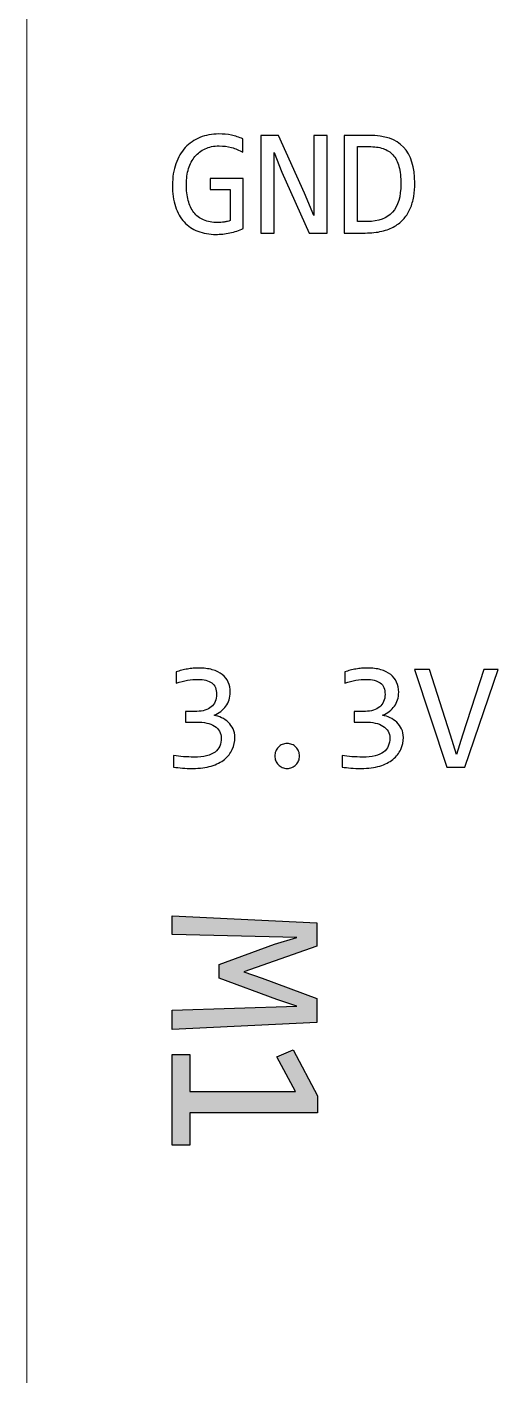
# Model space of a CAD drawing. Header units: centimetres. Extents: x 102.9 to 107.9, y 82.26 to 89.76.
# Drawn here: x 102.896 to 103.547, y 84.121 to 85.985 of the extents above; entities that cross this region are included whole.
import ezdxf

# ---------------------------------------------------------------- set-up
doc = ezdxf.new("R2010")
doc.units = ezdxf.units.CM
doc.header["$MEASUREMENT"] = 0
doc.layers.add('Layer 1', color=7, linetype='Continuous')

msp = doc.modelspace()

# ---------------------------------------------------------------- hatches: boundary and pattern name
at = {"layer": 'Layer 1', "true_color": 0x000000}
h = msp.add_hatch(color=18, dxfattribs=at)
edge = h.paths.add_edge_path()
edge.add_spline(control_points=[(103.29674, 84.60832), (103.29674, 84.60832), (103.29674, 84.64153), (103.29674, 84.64153), (103.29674, 84.64153), (103.22145, 84.66984), (103.22145, 84.66984), (103.22145, 84.66984), (103.19605, 84.67825), (103.19605, 84.67825), (103.19605, 84.67825), (103.29674, 84.71391), (103.29674, 84.71391), (103.29674, 84.71391), (103.29674, 84.7462), (103.29674, 84.7462), (103.29674, 84.7462), (103.09674, 84.75599), (103.09674, 84.75599), (103.09674, 84.75599), (103.09674, 84.73028), (103.09674, 84.73028), (103.09674, 84.73028), (103.26935, 84.72615), (103.26935, 84.72615), (103.26935, 84.72615), (103.23844, 84.71682), (103.23844, 84.71682), (103.23844, 84.71682), (103.16193, 84.68866), (103.16193, 84.68866), (103.16193, 84.68866), (103.16193, 84.66984), (103.16193, 84.66984), (103.16193, 84.66984), (103.2415, 84.64031), (103.2415, 84.64031), (103.2415, 84.64031), (103.26935, 84.63097), (103.26935, 84.63097), (103.26935, 84.63097), (103.09674, 84.62531), (103.09674, 84.62531), (103.09674, 84.62531), (103.09674, 84.59868), (103.09674, 84.59868), (103.09674, 84.59868), (103.29674, 84.60832), (103.29674, 84.60832)], knot_values=[0, 0, 0, 0, 0.0625, 0.0625, 0.0625, 0.125, 0.125, 0.125, 0.1875, 0.1875, 0.1875, 0.25, 0.25, 0.25, 0.3125, 0.3125, 0.3125, 0.375, 0.375, 0.375, 0.4375, 0.4375, 0.4375, 0.5, 0.5, 0.5, 0.5625, 0.5625, 0.5625, 0.625, 0.625, 0.625, 0.6875, 0.6875, 0.6875, 0.75, 0.75, 0.75, 0.8125, 0.8125, 0.8125, 0.875, 0.875, 0.875, 0.9375, 0.9375, 0.9375, 1, 1, 1, 1], degree=3, periodic=1)
h = msp.add_hatch(color=18, dxfattribs=at)
edge = h.paths.add_edge_path()
edge.add_spline(control_points=[(103.12153, 84.43862), (103.12153, 84.43862), (103.12153, 84.4833), (103.12153, 84.4833), (103.12153, 84.4833), (103.29766, 84.4833), (103.29766, 84.4833), (103.29766, 84.4833), (103.29766, 84.50687), (103.29766, 84.50687), (103.29766, 84.50687), (103.26415, 84.57053), (103.26415, 84.57053), (103.26415, 84.57053), (103.2415, 84.56073), (103.2415, 84.56073), (103.2415, 84.56073), (103.26751, 84.51284), (103.26751, 84.51284), (103.26751, 84.51284), (103.12153, 84.51284), (103.12153, 84.51284), (103.12153, 84.51284), (103.12153, 84.56425), (103.12153, 84.56425), (103.12153, 84.56425), (103.09674, 84.56425), (103.09674, 84.56425), (103.09674, 84.56425), (103.09674, 84.43862), (103.09674, 84.43862), (103.09674, 84.43862), (103.12153, 84.43862), (103.12153, 84.43862)], knot_values=[0, 0, 0, 0, 0.0909091, 0.0909091, 0.0909091, 0.1818182, 0.1818182, 0.1818182, 0.2727273, 0.2727273, 0.2727273, 0.3636364, 0.3636364, 0.3636364, 0.4545455, 0.4545455, 0.4545455, 0.5454545, 0.5454545, 0.5454545, 0.6363636, 0.6363636, 0.6363636, 0.7272727, 0.7272727, 0.7272727, 0.8181818, 0.8181818, 0.8181818, 0.9090909, 0.9090909, 0.9090909, 1, 1, 1, 1], degree=3, periodic=1)

# ---------------------------------------------------------------- linework, layer by layer
at = {"layer": 'Layer 1', "color": 5, "lineweight": 9}
msp.add_open_spline([(102.89634, 89.75634), (102.89634, 89.75634), (102.89634, 82.25634), (102.89634, 82.25634)], degree=3, dxfattribs=at)
at = {"layer": 'Layer 1'}
for points, knots in [([(103.19447, 85.81228), (103.18946, 85.81496), (103.18427, 85.81705), (103.17898, 85.81853), (103.17366, 85.82001), (103.16787, 85.82075), (103.16163, 85.82075), (103.15446, 85.82075), (103.14808, 85.81948), (103.1425, 85.81694), (103.13693, 85.81436), (103.13224, 85.81077), (103.12839, 85.80611), (103.12458, 85.80149), (103.12166, 85.79588), (103.11961, 85.78932), (103.1176, 85.78279), (103.11658, 85.77556), (103.11658, 85.76762), (103.11658, 85.75937), (103.11739, 85.75196), (103.11904, 85.7454), (103.1207, 85.73887), (103.12328, 85.7333), (103.12681, 85.72874), (103.1303, 85.72423), (103.13481, 85.72074), (103.14028, 85.71834), (103.14575, 85.7159), (103.15231, 85.7147), (103.15997, 85.7147), (103.16127, 85.7147), (103.16268, 85.71477), (103.1642, 85.71492), (103.16572, 85.71506), (103.16724, 85.71523), (103.16875, 85.71548), (103.17027, 85.71573), (103.17172, 85.71601), (103.17313, 85.71636), (103.17454, 85.71671), (103.17581, 85.71707), (103.1769, 85.71749), (103.1769, 85.71749), (103.1769, 85.76042), (103.1769, 85.76042), (103.1769, 85.76042), (103.14931, 85.76042), (103.14931, 85.76042), (103.14931, 85.76042), (103.14931, 85.77566), (103.14931, 85.77566), (103.14931, 85.77566), (103.1951, 85.77566), (103.1951, 85.77566), (103.1951, 85.77566), (103.1951, 85.70659), (103.1951, 85.70659), (103.19228, 85.70525), (103.18928, 85.70408), (103.18618, 85.70306), (103.18304, 85.70204), (103.17983, 85.70116), (103.17655, 85.70049), (103.17327, 85.69978), (103.17002, 85.69925), (103.16678, 85.69893), (103.16353, 85.69858), (103.16039, 85.6984), (103.15739, 85.6984), (103.14815, 85.6984), (103.13982, 85.69985), (103.13242, 85.70274), (103.12501, 85.70564), (103.11869, 85.70994), (103.11351, 85.71562), (103.10829, 85.7213), (103.1043, 85.72839), (103.10151, 85.73686), (103.09872, 85.74536), (103.09731, 85.75517), (103.09731, 85.76635), (103.09731, 85.77743), (103.09887, 85.78738), (103.10197, 85.79616), (103.10507, 85.80495), (103.10941, 85.81239), (103.11506, 85.81849), (103.12067, 85.8246), (103.12741, 85.82925), (103.13531, 85.83246), (103.14318, 85.83567), (103.15189, 85.83726), (103.16141, 85.83726), (103.16745, 85.83726), (103.17323, 85.83673), (103.1787, 85.83564), (103.1842, 85.83458), (103.18943, 85.83285), (103.19447, 85.83049), (103.19447, 85.83049), (103.19447, 85.81228), (103.19447, 85.81228)], [0, 0, 0, 0, 0.0294118, 0.0294118, 0.0294118, 0.0588235, 0.0588235, 0.0588235, 0.0882353, 0.0882353, 0.0882353, 0.1176471, 0.1176471, 0.1176471, 0.1470588, 0.1470588, 0.1470588, 0.1764706, 0.1764706, 0.1764706, 0.2058824, 0.2058824, 0.2058824, 0.2352941, 0.2352941, 0.2352941, 0.2647059, 0.2647059, 0.2647059, 0.2941176, 0.2941176, 0.2941176, 0.3235294, 0.3235294, 0.3235294, 0.3529412, 0.3529412, 0.3529412, 0.3823529, 0.3823529, 0.3823529, 0.4117647, 0.4117647, 0.4117647, 0.4411765, 0.4411765, 0.4411765, 0.4705882, 0.4705882, 0.4705882, 0.5, 0.5, 0.5, 0.5294118, 0.5294118, 0.5294118, 0.5588235, 0.5588235, 0.5588235, 0.5882353, 0.5882353, 0.5882353, 0.6176471, 0.6176471, 0.6176471, 0.6470588, 0.6470588, 0.6470588, 0.6764706, 0.6764706, 0.6764706, 0.7058824, 0.7058824, 0.7058824, 0.7352941, 0.7352941, 0.7352941, 0.7647059, 0.7647059, 0.7647059, 0.7941176, 0.7941176, 0.7941176, 0.8235294, 0.8235294, 0.8235294, 0.8529412, 0.8529412, 0.8529412, 0.8823529, 0.8823529, 0.8823529, 0.9117647, 0.9117647, 0.9117647, 0.9411765, 0.9411765, 0.9411765, 0.9705882, 0.9705882, 0.9705882, 1, 1, 1, 1]), ([(103.31106, 85.70031), (103.31106, 85.70031), (103.28612, 85.70031), (103.28612, 85.70031), (103.28612, 85.70031), (103.24848, 85.78455), (103.24848, 85.78455), (103.24848, 85.78455), (103.23761, 85.81165), (103.23761, 85.81165), (103.23761, 85.81165), (103.23761, 85.74353), (103.23761, 85.74353), (103.23761, 85.74353), (103.23761, 85.70031), (103.23761, 85.70031), (103.23761, 85.70031), (103.2192, 85.70031), (103.2192, 85.70031), (103.2192, 85.70031), (103.2192, 85.83536), (103.2192, 85.83536), (103.2192, 85.83536), (103.24382, 85.83536), (103.24382, 85.83536), (103.24382, 85.83536), (103.2797, 85.75556), (103.2797, 85.75556), (103.2797, 85.75556), (103.29265, 85.72465), (103.29265, 85.72465), (103.29265, 85.72465), (103.29265, 85.79701), (103.29265, 85.79701), (103.29265, 85.79701), (103.29265, 85.83536), (103.29265, 85.83536), (103.29265, 85.83536), (103.31106, 85.83536), (103.31106, 85.83536), (103.31106, 85.83536), (103.31106, 85.70031), (103.31106, 85.70031)], [0, 0, 0, 0, 0.0714286, 0.0714286, 0.0714286, 0.1428571, 0.1428571, 0.1428571, 0.2142857, 0.2142857, 0.2142857, 0.2857143, 0.2857143, 0.2857143, 0.3571429, 0.3571429, 0.3571429, 0.4285714, 0.4285714, 0.4285714, 0.5, 0.5, 0.5, 0.5714286, 0.5714286, 0.5714286, 0.6428571, 0.6428571, 0.6428571, 0.7142857, 0.7142857, 0.7142857, 0.7857143, 0.7857143, 0.7857143, 0.8571429, 0.8571429, 0.8571429, 0.9285714, 0.9285714, 0.9285714, 1, 1, 1, 1]), ([(103.4321, 85.76931), (103.4321, 85.76286), (103.4316, 85.75665), (103.43062, 85.75072), (103.42959, 85.7448), (103.42801, 85.73929), (103.42578, 85.73421), (103.4236, 85.7291), (103.42074, 85.72448), (103.41721, 85.72031), (103.41368, 85.71615), (103.40938, 85.71259), (103.4043, 85.70962), (103.39918, 85.70666), (103.39326, 85.70437), (103.38652, 85.70274), (103.37975, 85.70112), (103.37209, 85.70031), (103.36345, 85.70031), (103.36345, 85.70031), (103.33452, 85.70031), (103.33452, 85.70031), (103.33452, 85.70031), (103.33452, 85.83536), (103.33452, 85.83536), (103.33452, 85.83536), (103.36934, 85.83536), (103.36934, 85.83536), (103.39043, 85.83536), (103.40617, 85.82992), (103.41654, 85.81909), (103.42691, 85.80823), (103.4321, 85.79165), (103.4321, 85.76931)], [0, 0, 0, 0, 0.0909091, 0.0909091, 0.0909091, 0.1818182, 0.1818182, 0.1818182, 0.2727273, 0.2727273, 0.2727273, 0.3636364, 0.3636364, 0.3636364, 0.4545455, 0.4545455, 0.4545455, 0.5454545, 0.5454545, 0.5454545, 0.6363636, 0.6363636, 0.6363636, 0.7272727, 0.7272727, 0.7272727, 0.8181818, 0.8181818, 0.8181818, 0.9090909, 0.9090909, 0.9090909, 1, 1, 1, 1]), ([(103.41284, 85.76801), (103.41284, 85.77757), (103.41195, 85.78568), (103.41016, 85.79228), (103.40836, 85.79891), (103.40564, 85.80424), (103.40197, 85.80833), (103.3983, 85.81239), (103.39372, 85.81535), (103.38821, 85.81715), (103.38271, 85.81899), (103.37622, 85.8199), (103.36877, 85.8199), (103.36877, 85.8199), (103.35293, 85.8199), (103.35293, 85.8199), (103.35293, 85.8199), (103.35293, 85.71619), (103.35293, 85.71619), (103.35293, 85.71619), (103.36669, 85.71619), (103.36669, 85.71619), (103.39746, 85.71619), (103.41284, 85.73347), (103.41284, 85.76801)], [0, 0, 0, 0, 0.125, 0.125, 0.125, 0.25, 0.25, 0.25, 0.375, 0.375, 0.375, 0.5, 0.5, 0.5, 0.625, 0.625, 0.625, 0.75, 0.75, 0.75, 0.875, 0.875, 0.875, 1, 1, 1, 1]), ([(103.18364, 85.00272), (103.18364, 84.99679), (103.18244, 84.99122), (103.18001, 84.98603), (103.17761, 84.98081), (103.17401, 84.97626), (103.16918, 84.97234), (103.16434, 84.96846), (103.15828, 84.96539), (103.15097, 84.96314), (103.14367, 84.96091), (103.13517, 84.95978), (103.12543, 84.95978), (103.12007, 84.95978), (103.11524, 84.95996), (103.11097, 84.96031), (103.1067, 84.96067), (103.10271, 84.96113), (103.09897, 84.96169), (103.09897, 84.96169), (103.09897, 84.97778), (103.09897, 84.97778), (103.10324, 84.97704), (103.10776, 84.97647), (103.11252, 84.97605), (103.11725, 84.97566), (103.12212, 84.97545), (103.12709, 84.97545), (103.13383, 84.97545), (103.13961, 84.97605), (103.14438, 84.97725), (103.14917, 84.97845), (103.15309, 84.98021), (103.15612, 84.98247), (103.15916, 84.98476), (103.16135, 84.98751), (103.16272, 84.99076), (103.1641, 84.99397), (103.1648, 84.99764), (103.1648, 85.0017), (103.1648, 85.00544), (103.16399, 85.00865), (103.16233, 85.0114), (103.16068, 85.01418), (103.15835, 85.01648), (103.15535, 85.01835), (103.15235, 85.02022), (103.14875, 85.02159), (103.14459, 85.02251), (103.14043, 85.02346), (103.13584, 85.02392), (103.1309, 85.02392), (103.1309, 85.02392), (103.11548, 85.02392), (103.11548, 85.02392), (103.11548, 85.02392), (103.11548, 85.03874), (103.11548, 85.03874), (103.11548, 85.03874), (103.13111, 85.03874), (103.13111, 85.03874), (103.1352, 85.03874), (103.13891, 85.03927), (103.14226, 85.04033), (103.14561, 85.04142), (103.14847, 85.04294), (103.15083, 85.04491), (103.15323, 85.04692), (103.15507, 85.04939), (103.15634, 85.05228), (103.15761, 85.05521), (103.15824, 85.05853), (103.15824, 85.06223), (103.15824, 85.06947), (103.15602, 85.07472), (103.15161, 85.07804), (103.1472, 85.08132), (103.14071, 85.08298), (103.13217, 85.08298), (103.12762, 85.08298), (103.12293, 85.08255), (103.11809, 85.08167), (103.11326, 85.08079), (103.10808, 85.07945), (103.10257, 85.07769), (103.10257, 85.07769), (103.10257, 85.09335), (103.10257, 85.09335), (103.1049, 85.0942), (103.10741, 85.09494), (103.11005, 85.09557), (103.11273, 85.09624), (103.11538, 85.09681), (103.11802, 85.09723), (103.12067, 85.09769), (103.12332, 85.09804), (103.12593, 85.09829), (103.12854, 85.09853), (103.13108, 85.09864), (103.13348, 85.09864), (103.14064, 85.09864), (103.14695, 85.09786), (103.15238, 85.09631), (103.15782, 85.09476), (103.16237, 85.09254), (103.16604, 85.08964), (103.16967, 85.08675), (103.17242, 85.08326), (103.17429, 85.07913), (103.17616, 85.07497), (103.17708, 85.07035), (103.17708, 85.06516), (103.17708, 85.05747), (103.1751, 85.05098), (103.17115, 85.04576), (103.16717, 85.0405), (103.16177, 85.03634), (103.15485, 85.03323), (103.15838, 85.03271), (103.16184, 85.03158), (103.16526, 85.02995), (103.16868, 85.0283), (103.17175, 85.02614), (103.17447, 85.02357), (103.17722, 85.02099), (103.17941, 85.01792), (103.1811, 85.01443), (103.18279, 85.0109), (103.18364, 85.00699), (103.18364, 85.00272)], [0, 0, 0, 0, 0.0232558, 0.0232558, 0.0232558, 0.0465116, 0.0465116, 0.0465116, 0.0697674, 0.0697674, 0.0697674, 0.0930233, 0.0930233, 0.0930233, 0.1162791, 0.1162791, 0.1162791, 0.1395349, 0.1395349, 0.1395349, 0.1627907, 0.1627907, 0.1627907, 0.1860465, 0.1860465, 0.1860465, 0.2093023, 0.2093023, 0.2093023, 0.2325581, 0.2325581, 0.2325581, 0.255814, 0.255814, 0.255814, 0.2790698, 0.2790698, 0.2790698, 0.3023256, 0.3023256, 0.3023256, 0.3255814, 0.3255814, 0.3255814, 0.3488372, 0.3488372, 0.3488372, 0.372093, 0.372093, 0.372093, 0.3953488, 0.3953488, 0.3953488, 0.4186047, 0.4186047, 0.4186047, 0.4418605, 0.4418605, 0.4418605, 0.4651163, 0.4651163, 0.4651163, 0.4883721, 0.4883721, 0.4883721, 0.5116279, 0.5116279, 0.5116279, 0.5348837, 0.5348837, 0.5348837, 0.5581395, 0.5581395, 0.5581395, 0.5813953, 0.5813953, 0.5813953, 0.6046512, 0.6046512, 0.6046512, 0.627907, 0.627907, 0.627907, 0.6511628, 0.6511628, 0.6511628, 0.6744186, 0.6744186, 0.6744186, 0.6976744, 0.6976744, 0.6976744, 0.7209302, 0.7209302, 0.7209302, 0.744186, 0.744186, 0.744186, 0.7674419, 0.7674419, 0.7674419, 0.7906977, 0.7906977, 0.7906977, 0.8139535, 0.8139535, 0.8139535, 0.8372093, 0.8372093, 0.8372093, 0.8604651, 0.8604651, 0.8604651, 0.8837209, 0.8837209, 0.8837209, 0.9069767, 0.9069767, 0.9069767, 0.9302326, 0.9302326, 0.9302326, 0.9534884, 0.9534884, 0.9534884, 0.9767442, 0.9767442, 0.9767442, 1, 1, 1, 1]), ([(103.4164, 85.00272), (103.4164, 84.99679), (103.4152, 84.99122), (103.41277, 84.98603), (103.41037, 84.98081), (103.40677, 84.97626), (103.40194, 84.97234), (103.3971, 84.96846), (103.39104, 84.96539), (103.38373, 84.96314), (103.37643, 84.96091), (103.36793, 84.95978), (103.35819, 84.95978), (103.35283, 84.95978), (103.348, 84.95996), (103.34373, 84.96031), (103.33946, 84.96067), (103.33547, 84.96113), (103.33173, 84.96169), (103.33173, 84.96169), (103.33173, 84.97778), (103.33173, 84.97778), (103.336, 84.97704), (103.34052, 84.97647), (103.34528, 84.97605), (103.35001, 84.97566), (103.35488, 84.97545), (103.35985, 84.97545), (103.36659, 84.97545), (103.37237, 84.97605), (103.37714, 84.97725), (103.38193, 84.97845), (103.38585, 84.98021), (103.38888, 84.98247), (103.39192, 84.98476), (103.39411, 84.98751), (103.39548, 84.99076), (103.39686, 84.99397), (103.39756, 84.99764), (103.39756, 85.0017), (103.39756, 85.00544), (103.39675, 85.00865), (103.39509, 85.0114), (103.39344, 85.01418), (103.39111, 85.01648), (103.38811, 85.01835), (103.38511, 85.02022), (103.38151, 85.02159), (103.37735, 85.02251), (103.37319, 85.02346), (103.3686, 85.02392), (103.36366, 85.02392), (103.36366, 85.02392), (103.34824, 85.02392), (103.34824, 85.02392), (103.34824, 85.02392), (103.34824, 85.03874), (103.34824, 85.03874), (103.34824, 85.03874), (103.36387, 85.03874), (103.36387, 85.03874), (103.36796, 85.03874), (103.37167, 85.03927), (103.37502, 85.04033), (103.37837, 85.04142), (103.38123, 85.04294), (103.38359, 85.04491), (103.38599, 85.04692), (103.38783, 85.04939), (103.3891, 85.05228), (103.39037, 85.05521), (103.391, 85.05853), (103.391, 85.06223), (103.391, 85.06947), (103.38878, 85.07472), (103.38437, 85.07804), (103.37996, 85.08132), (103.37347, 85.08298), (103.36493, 85.08298), (103.36038, 85.08298), (103.35569, 85.08255), (103.35085, 85.08167), (103.34602, 85.08079), (103.34084, 85.07945), (103.33533, 85.07769), (103.33533, 85.07769), (103.33533, 85.09335), (103.33533, 85.09335), (103.33766, 85.0942), (103.34017, 85.09494), (103.34281, 85.09557), (103.34549, 85.09624), (103.34814, 85.09681), (103.35078, 85.09723), (103.35343, 85.09769), (103.35608, 85.09804), (103.35869, 85.09829), (103.3613, 85.09853), (103.36384, 85.09864), (103.36624, 85.09864), (103.3734, 85.09864), (103.37971, 85.09786), (103.38514, 85.09631), (103.39058, 85.09476), (103.39513, 85.09254), (103.3988, 85.08964), (103.40243, 85.08675), (103.40518, 85.08326), (103.40705, 85.07913), (103.40892, 85.07497), (103.40984, 85.07035), (103.40984, 85.06516), (103.40984, 85.05747), (103.40786, 85.05098), (103.40391, 85.04576), (103.39993, 85.0405), (103.39453, 85.03634), (103.38761, 85.03323), (103.39114, 85.03271), (103.3946, 85.03158), (103.39802, 85.02995), (103.40144, 85.0283), (103.40451, 85.02614), (103.40723, 85.02357), (103.40998, 85.02099), (103.41217, 85.01792), (103.41386, 85.01443), (103.41555, 85.0109), (103.4164, 85.00699), (103.4164, 85.00272)], [0, 0, 0, 0, 0.0232558, 0.0232558, 0.0232558, 0.0465116, 0.0465116, 0.0465116, 0.0697674, 0.0697674, 0.0697674, 0.0930233, 0.0930233, 0.0930233, 0.1162791, 0.1162791, 0.1162791, 0.1395349, 0.1395349, 0.1395349, 0.1627907, 0.1627907, 0.1627907, 0.1860465, 0.1860465, 0.1860465, 0.2093023, 0.2093023, 0.2093023, 0.2325581, 0.2325581, 0.2325581, 0.255814, 0.255814, 0.255814, 0.2790698, 0.2790698, 0.2790698, 0.3023256, 0.3023256, 0.3023256, 0.3255814, 0.3255814, 0.3255814, 0.3488372, 0.3488372, 0.3488372, 0.372093, 0.372093, 0.372093, 0.3953488, 0.3953488, 0.3953488, 0.4186047, 0.4186047, 0.4186047, 0.4418605, 0.4418605, 0.4418605, 0.4651163, 0.4651163, 0.4651163, 0.4883721, 0.4883721, 0.4883721, 0.5116279, 0.5116279, 0.5116279, 0.5348837, 0.5348837, 0.5348837, 0.5581395, 0.5581395, 0.5581395, 0.5813953, 0.5813953, 0.5813953, 0.6046512, 0.6046512, 0.6046512, 0.627907, 0.627907, 0.627907, 0.6511628, 0.6511628, 0.6511628, 0.6744186, 0.6744186, 0.6744186, 0.6976744, 0.6976744, 0.6976744, 0.7209302, 0.7209302, 0.7209302, 0.744186, 0.744186, 0.744186, 0.7674419, 0.7674419, 0.7674419, 0.7906977, 0.7906977, 0.7906977, 0.8139535, 0.8139535, 0.8139535, 0.8372093, 0.8372093, 0.8372093, 0.8604651, 0.8604651, 0.8604651, 0.8837209, 0.8837209, 0.8837209, 0.9069767, 0.9069767, 0.9069767, 0.9302326, 0.9302326, 0.9302326, 0.9534884, 0.9534884, 0.9534884, 0.9767442, 0.9767442, 0.9767442, 1, 1, 1, 1]), ([(103.54707, 85.09674), (103.54707, 85.09674), (103.50117, 84.96169), (103.50117, 84.96169), (103.50117, 84.96169), (103.47637, 84.96169), (103.47637, 84.96169), (103.47637, 84.96169), (103.4315, 85.09674), (103.4315, 85.09674), (103.4315, 85.09674), (103.45228, 85.09674), (103.45228, 85.09674), (103.45228, 85.09674), (103.48145, 85.00572), (103.48145, 85.00572), (103.48145, 85.00572), (103.48971, 84.97905), (103.48971, 84.97905), (103.48971, 84.97905), (103.49817, 85.00572), (103.49817, 85.00572), (103.49817, 85.00572), (103.52742, 85.09674), (103.52742, 85.09674), (103.52742, 85.09674), (103.54707, 85.09674), (103.54707, 85.09674)], [0, 0, 0, 0, 0.1111111, 0.1111111, 0.1111111, 0.2222222, 0.2222222, 0.2222222, 0.3333333, 0.3333333, 0.3333333, 0.4444444, 0.4444444, 0.4444444, 0.5555556, 0.5555556, 0.5555556, 0.6666667, 0.6666667, 0.6666667, 0.7777778, 0.7777778, 0.7777778, 0.8888889, 0.8888889, 0.8888889, 1, 1, 1, 1]), ([(103.25578, 84.99429), (103.25811, 84.99429), (103.26033, 84.99383), (103.26245, 84.99295), (103.26453, 84.99203), (103.26637, 84.99079), (103.26792, 84.98921), (103.26947, 84.98762), (103.27071, 84.98579), (103.27159, 84.98367), (103.27247, 84.98155), (103.27293, 84.97929), (103.27293, 84.97689), (103.27293, 84.97453), (103.27247, 84.97231), (103.27159, 84.97026), (103.27071, 84.96818), (103.26947, 84.96635), (103.26792, 84.96479), (103.26637, 84.96324), (103.26453, 84.96204), (103.26245, 84.96113), (103.26033, 84.96024), (103.25811, 84.95978), (103.25578, 84.95978), (103.25338, 84.95978), (103.25113, 84.96024), (103.24908, 84.96113), (103.247, 84.96204), (103.2452, 84.96324), (103.24365, 84.96479), (103.24209, 84.96635), (103.24086, 84.96818), (103.23998, 84.97026), (103.2391, 84.97231), (103.23864, 84.97453), (103.23864, 84.97689), (103.23864, 84.97929), (103.2391, 84.98155), (103.23998, 84.98367), (103.24086, 84.98579), (103.24209, 84.98762), (103.24365, 84.98921), (103.2452, 84.99079), (103.247, 84.99203), (103.24908, 84.99295), (103.25113, 84.99383), (103.25338, 84.99429), (103.25578, 84.99429)], [0, 0, 0, 0, 0.0625, 0.0625, 0.0625, 0.125, 0.125, 0.125, 0.1875, 0.1875, 0.1875, 0.25, 0.25, 0.25, 0.3125, 0.3125, 0.3125, 0.375, 0.375, 0.375, 0.4375, 0.4375, 0.4375, 0.5, 0.5, 0.5, 0.5625, 0.5625, 0.5625, 0.625, 0.625, 0.625, 0.6875, 0.6875, 0.6875, 0.75, 0.75, 0.75, 0.8125, 0.8125, 0.8125, 0.875, 0.875, 0.875, 0.9375, 0.9375, 0.9375, 1, 1, 1, 1]), ([(103.29674, 84.60832), (103.29674, 84.60832), (103.29674, 84.64153), (103.29674, 84.64153), (103.29674, 84.64153), (103.22145, 84.66984), (103.22145, 84.66984), (103.22145, 84.66984), (103.19605, 84.67825), (103.19605, 84.67825), (103.19605, 84.67825), (103.29674, 84.71391), (103.29674, 84.71391), (103.29674, 84.71391), (103.29674, 84.7462), (103.29674, 84.7462), (103.29674, 84.7462), (103.09674, 84.75599), (103.09674, 84.75599), (103.09674, 84.75599), (103.09674, 84.73028), (103.09674, 84.73028), (103.09674, 84.73028), (103.26935, 84.72615), (103.26935, 84.72615), (103.26935, 84.72615), (103.23844, 84.71682), (103.23844, 84.71682), (103.23844, 84.71682), (103.16193, 84.68866), (103.16193, 84.68866), (103.16193, 84.68866), (103.16193, 84.66984), (103.16193, 84.66984), (103.16193, 84.66984), (103.2415, 84.64031), (103.2415, 84.64031), (103.2415, 84.64031), (103.26935, 84.63097), (103.26935, 84.63097), (103.26935, 84.63097), (103.09674, 84.62531), (103.09674, 84.62531), (103.09674, 84.62531), (103.09674, 84.59868), (103.09674, 84.59868), (103.09674, 84.59868), (103.29674, 84.60832), (103.29674, 84.60832)], [0, 0, 0, 0, 0.0625, 0.0625, 0.0625, 0.125, 0.125, 0.125, 0.1875, 0.1875, 0.1875, 0.25, 0.25, 0.25, 0.3125, 0.3125, 0.3125, 0.375, 0.375, 0.375, 0.4375, 0.4375, 0.4375, 0.5, 0.5, 0.5, 0.5625, 0.5625, 0.5625, 0.625, 0.625, 0.625, 0.6875, 0.6875, 0.6875, 0.75, 0.75, 0.75, 0.8125, 0.8125, 0.8125, 0.875, 0.875, 0.875, 0.9375, 0.9375, 0.9375, 1, 1, 1, 1]), ([(103.12153, 84.43862), (103.12153, 84.43862), (103.12153, 84.4833), (103.12153, 84.4833), (103.12153, 84.4833), (103.29766, 84.4833), (103.29766, 84.4833), (103.29766, 84.4833), (103.29766, 84.50687), (103.29766, 84.50687), (103.29766, 84.50687), (103.26415, 84.57053), (103.26415, 84.57053), (103.26415, 84.57053), (103.2415, 84.56073), (103.2415, 84.56073), (103.2415, 84.56073), (103.26751, 84.51284), (103.26751, 84.51284), (103.26751, 84.51284), (103.12153, 84.51284), (103.12153, 84.51284), (103.12153, 84.51284), (103.12153, 84.56425), (103.12153, 84.56425), (103.12153, 84.56425), (103.09674, 84.56425), (103.09674, 84.56425), (103.09674, 84.56425), (103.09674, 84.43862), (103.09674, 84.43862), (103.09674, 84.43862), (103.12153, 84.43862), (103.12153, 84.43862)], [0, 0, 0, 0, 0.0909091, 0.0909091, 0.0909091, 0.1818182, 0.1818182, 0.1818182, 0.2727273, 0.2727273, 0.2727273, 0.3636364, 0.3636364, 0.3636364, 0.4545455, 0.4545455, 0.4545455, 0.5454545, 0.5454545, 0.5454545, 0.6363636, 0.6363636, 0.6363636, 0.7272727, 0.7272727, 0.7272727, 0.8181818, 0.8181818, 0.8181818, 0.9090909, 0.9090909, 0.9090909, 1, 1, 1, 1])]:
    msp.add_open_spline(points, degree=3, knots=knots, dxfattribs=at)

doc.saveas('drawing.dxf')
